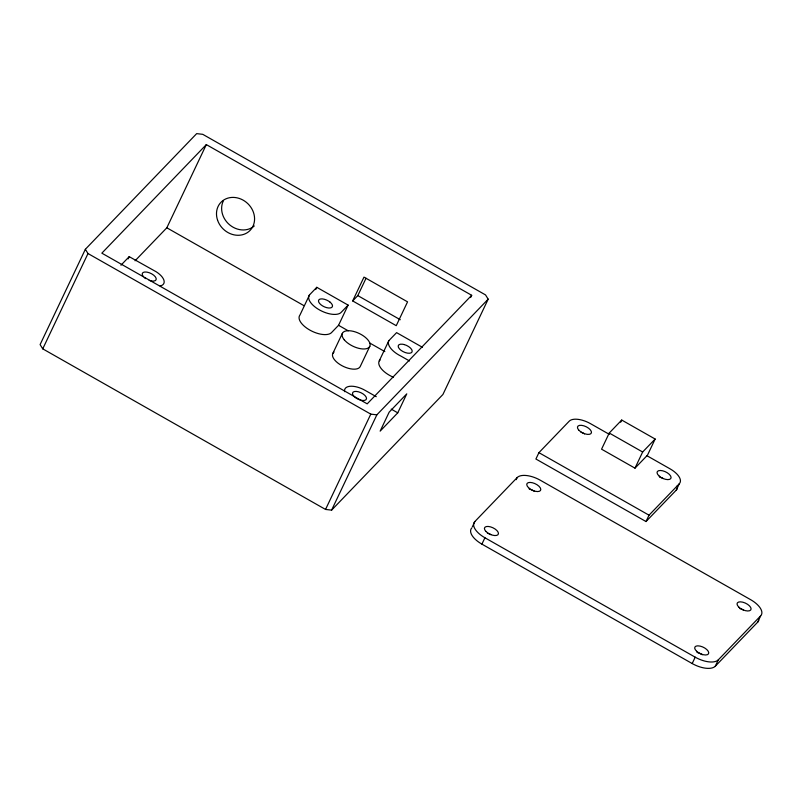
<?xml version="1.0" encoding="UTF-8"?>
<svg xmlns="http://www.w3.org/2000/svg" width="802" height="802" viewBox="0 0 802 802"><rect width="100%" height="100%" fill="white"/><g stroke="black" fill="none" stroke-linecap="round" stroke-linejoin="round"><path stroke-width="1.2" d="M85.353 249.292L40.1 344.599L42.747 348.85L325.542 509.44L331.607 510.132L442.925 394.474L488.177 299.166L485.531 294.915L202.746 134.325L196.67 133.623L85.353 249.292L87.999 253.542L370.795 414.133L376.86 414.834L488.177 299.166M42.747 348.85L87.999 253.542M128.13 258.906L129.202 256.66L156.29 271.828A16.19 7.579 25.4 0 1 160.139 286.003M135.067 260.8L166.826 227.798L206.325 144.601L471.686 295.296L470.624 297.542M309.542 294.845L299.958 315.036A18.205 8.521 25.4 0 0 310.474 330.444A18.205 8.521 25.4 0 0 331.858 332.249L338.544 325.311L348.128 305.111L316.79 287.317L309.542 294.845A18.205 8.521 25.4 0 0 320.068 310.254A18.205 8.521 25.4 0 0 341.452 312.058L348.128 305.111M315.727 289.562L316.79 287.317M352.669 300.93L363.988 277.111L407.556 301.853L396.248 325.682L352.669 300.93L357.802 295.607L366.033 278.274M332.78 353.552L342.374 333.361M369.802 346.344L360.218 366.534A15.178 7.098 25.4 0 1 341.732 365.572A15.178 7.098 25.4 0 1 334.033 352.108M393.501 377.521L391.356 376.308A18.205 8.521 25.4 0 1 379.286 360.82L388.87 340.629L396.599 332.64L422.413 347.296M325.542 509.44L370.795 414.133M331.607 510.132L376.86 414.834M397.762 412.84L406.774 393.852L389.16 412.158L380.148 431.135L397.762 412.84L391.226 409.12M472.318 526.874L474.834 521.571L517.18 477.571A19.268 9.022 25.4 0 1 540.297 480.228L750.582 599.645A19.268 9.022 25.4 0 1 760.667 615.836L757.649 622.202L715.304 666.201A19.268 9.022 25.4 0 1 692.186 663.545L481.902 544.127A19.268 9.022 25.4 0 1 471.817 527.927M481.902 544.127L484.919 537.771A19.268 9.022 25.4 0 1 474.834 521.571M516.177 479.686L517.18 477.571M609.34 434.363L590.442 423.626A17.704 8.281 25.4 0 0 569.209 421.19L538.924 452.659L535.906 459.015L646.011 521.541L676.297 490.082L679.314 483.716A17.704 8.281 25.4 0 0 670.051 468.839L646.953 455.726M609.239 433.03L601.57 449.18L634.983 468.157L647.465 455.195L655.144 439.035L621.72 420.058L609.239 433.03L642.653 452.007L655.144 439.035M620.698 422.213L621.72 420.058M634.983 468.157L642.653 452.007M646.011 521.541L649.029 515.185L679.314 483.716M692.186 663.545L695.204 657.179A19.268 9.022 25.4 0 0 718.321 659.835L760.667 615.836M715.304 666.201L718.321 659.835M206.325 144.601L101.844 253.161L367.206 403.857L471.686 295.296M120.952 265.221L129.202 256.66M379.286 360.82L380.108 359.998M357.802 295.607L400.288 319.727M409.491 360.96L400.95 356.118A18.205 8.521 25.4 0 1 388.87 340.629M166.826 227.798L303.938 305.652M338.544 325.311L348.238 330.815M369.772 343.045L384.85 351.607M538.924 452.659L649.029 515.185M376.268 396.689L365.401 390.524A16.19 7.579 25.4 0 0 344.629 391.667M484.919 537.771L695.204 657.179M254.294 225.953A20.23 17.664 43.9 0 1 229.763 224.941A20.23 17.664 43.9 0 1 223.487 200.61M143.117 276.279A7.589 3.549 25.4 0 1 146.856 272.099A7.589 3.549 25.4 0 1 156.139 278.344A7.589 3.549 25.4 0 1 149.172 280.369M145.663 278.595A7.589 3.549 25.4 0 1 144.22 277.472M677.249 485.812A17.704 8.281 25.4 0 1 676.297 490.082M580.979 432.218A7.589 3.549 25.4 0 1 584.538 433.862M659.585 477.15A7.589 3.549 25.4 0 1 663.214 478.533M758.772 620.126A19.268 9.022 25.4 0 1 757.649 622.202M697.028 652.457A7.589 3.549 25.4 0 1 702.341 654.773M487.365 533.19A7.589 3.549 25.4 0 1 490.984 534.693M739.765 608.548A7.589 3.549 25.4 0 1 743.384 609.981M529.27 489.08A7.589 3.549 25.4 0 1 534.553 491.466M404.248 344.569L402.484 344.208A7.589 3.549 25.4 0 0 399.627 349.081L400.92 350.243A7.589 3.549 25.4 0 0 411.967 352.088A7.589 3.549 25.4 0 0 404.248 344.569M330.033 302.123L328.489 301.041A7.589 3.549 25.4 0 0 319.587 299.286A7.589 3.549 25.4 0 0 320.96 304.77L322.494 305.863A7.589 3.549 25.4 0 0 331.396 307.617A7.589 3.549 25.4 0 0 330.033 302.123M344.258 339.807A15.178 7.098 25.4 0 0 368.559 347.787A15.178 7.098 25.4 0 0 355.436 331.958A15.178 7.098 25.4 0 0 344.258 339.807M217.573 220.179A20.23 17.664 43.9 0 0 250.003 230.485A20.23 17.664 43.9 0 0 239.026 198.355A20.23 17.664 43.9 0 0 217.573 220.179M354.023 396.419A7.589 3.549 25.4 0 0 366.043 399.667A7.589 3.549 25.4 0 0 358.434 391.787A7.589 3.549 25.4 0 0 354.023 396.419M658.853 475.786A7.589 3.549 25.4 0 0 670.743 478.604A7.589 3.549 25.4 0 0 662.602 470.784A7.589 3.549 25.4 0 0 658.853 475.786M578.623 429.922A7.589 3.549 25.4 0 0 590.753 433.772A7.589 3.549 25.4 0 0 583.996 425.862A7.589 3.549 25.4 0 0 578.623 429.922M696.647 651.274A7.589 3.549 25.4 0 0 708.467 653.871A7.589 3.549 25.4 0 0 700.046 646.091A7.589 3.549 25.4 0 0 696.647 651.274M738.732 607.024A7.589 3.549 25.4 0 0 750.692 610.031A7.589 3.549 25.4 0 0 742.782 602.182A7.589 3.549 25.4 0 0 738.732 607.024M528.588 487.746A7.589 3.549 25.4 0 0 540.468 490.523A7.589 3.549 25.4 0 0 532.287 482.714A7.589 3.549 25.4 0 0 528.588 487.746M485.942 531.445A7.589 3.549 25.4 0 0 497.972 534.713A7.589 3.549 25.4 0 0 490.393 526.834A7.589 3.549 25.4 0 0 485.942 531.445"/></g></svg>
